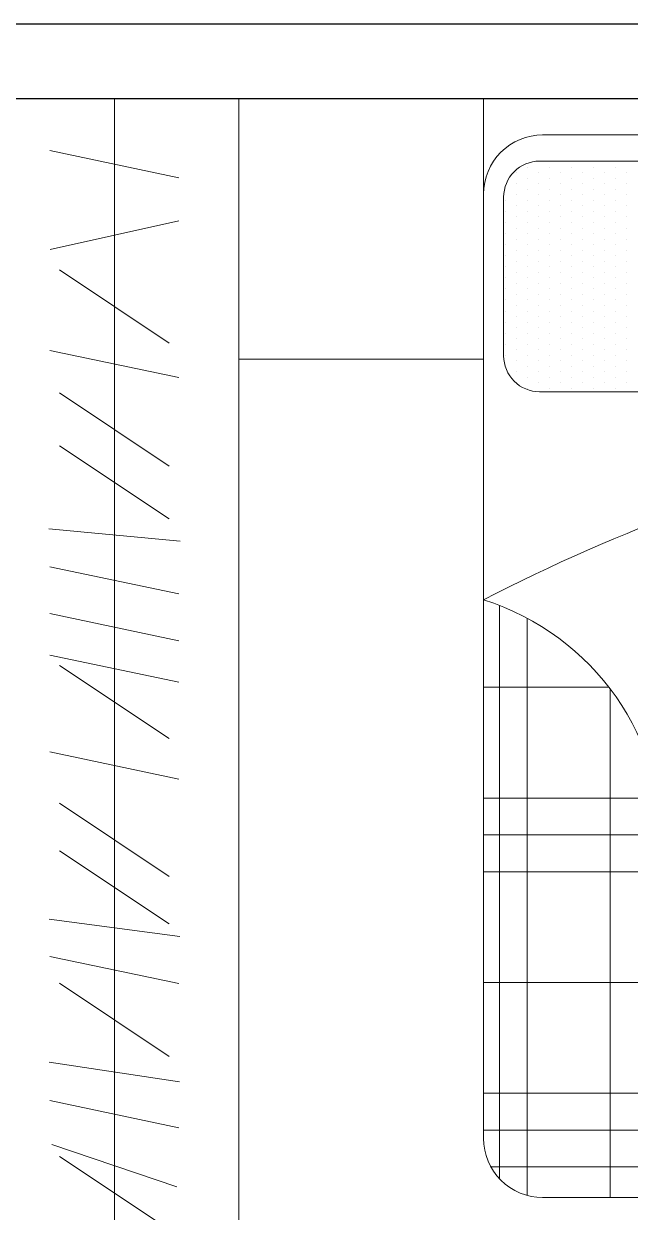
# Model space of a CAD drawing. Header units: inches. Extents: x -9010 to 68966, y 35237 to 36644.
# Drawn here: x -7237.2 to -7188.5, y 35677.1 to 35772.6 of the extents above; entities that cross this region are included whole.
import ezdxf

# ---------------------------------------------------------------- set-up
doc = ezdxf.new("R2010")
doc.units = ezdxf.units.IN
doc.layers.add('0Y-FURNITURE', color=7, linetype='Continuous', lineweight=9, true_color=0x454545)
doc.layers.add('0Y-WALLS', color=23, linetype='Continuous', lineweight=25)

# ---------------------------------------------------------------- blocks, each defined once
blk = doc.blocks.new('*X2')
at = {"color": 0}
for p, q in [((276.598, 451.25), (280.51, 451.25)), ((275.455, 450.625), (280.51, 450.625)), ((274.411, 450), (280.51, 450)), ((265.51, 448.125), (267.634, 448.125)), ((271.723, 448.125), (280.51, 448.125)), ((265.51, 446.25), (268.465, 446.25)), ((269.519, 446.25), (280.51, 446.25)), ((265.51, 445.625), (268.531, 445.625)), ((268.866, 445.625), (280.51, 445.625)), ((265.51, 445), (280.51, 445)), ((265.51, 443.125), (280.51, 443.125)), ((265.51, 441.25), (280.51, 441.25)), ((265.51, 440.625), (280.51, 440.625)), ((265.634, 440), (280.386, 440))]:
    blk.add_line(p, q, dxfattribs=at)
blk = doc.blocks.new('*X3')
at = {"color": 0}
for p, q in [((280.312, 439.886), (280.312, 452.896)), ((278.906, 439.482), (278.906, 452.338)), ((277.5, 439.482), (277.5, 451.702)), ((277.031, 439.482), (277.031, 451.471)), ((276.562, 439.482), (276.562, 451.231)), ((275.156, 439.482), (275.156, 450.451)), ((265.781, 439.797), (265.781, 449.511)), ((273.75, 439.482), (273.75, 449.576)), ((266.25, 439.517), (266.25, 449.296)), ((273.281, 439.482), (273.281, 449.261)), ((272.812, 439.482), (272.812, 448.934)), ((267.656, 439.482), (267.656, 448.095)), ((271.406, 439.482), (271.406, 447.876)), ((270, 439.482), (270, 446.689)), ((269.531, 439.482), (269.531, 446.262)), ((269.062, 439.482), (269.062, 445.817))]:
    blk.add_line(p, q, dxfattribs=at)
blk = doc.blocks.new('*X4')
at = {"color": 0}
for p, q in [((266.0625, 456.84375), (266.0625, 456.84375)), ((266.25, 456.9375), (266.25, 456.9375)), ((266.4375, 457.03125), (266.4375, 457.03125)), ((266.4375, 456.84375), (266.4375, 456.84375)), ((266.625, 456.9375), (266.625, 456.9375)), ((266.8125, 457.03125), (266.8125, 457.03125)), ((266.8125, 456.84375), (266.8125, 456.84375)), ((267, 456.9375), (267, 456.9375)), ((267.1875, 457.03125), (267.1875, 457.03125)), ((267.1875, 456.84375), (267.1875, 456.84375)), ((267.375, 456.9375), (267.375, 456.9375)), ((267.5625, 457.03125), (267.5625, 457.03125)), ((267.5625, 456.84375), (267.5625, 456.84375)), ((267.75, 456.9375), (267.75, 456.9375)), ((267.9375, 457.03125), (267.9375, 457.03125)), ((267.9375, 456.84375), (267.9375, 456.84375)), ((266.0625, 456.65625), (266.0625, 456.65625)), ((266.25, 456.75), (266.25, 456.75)), ((266.4375, 456.65625), (266.4375, 456.65625)), ((266.625, 456.75), (266.625, 456.75)), ((266.8125, 456.65625), (266.8125, 456.65625)), ((267, 456.75), (267, 456.75)), ((267.1875, 456.65625), (267.1875, 456.65625)), ((267.375, 456.75), (267.375, 456.75)), ((267.5625, 456.65625), (267.5625, 456.65625)), ((267.75, 456.75), (267.75, 456.75)), ((267.9375, 456.65625), (267.9375, 456.65625)), ((265.875, 456.5625), (265.875, 456.5625)), ((266.0625, 456.46875), (266.0625, 456.46875)), ((266.25, 456.5625), (266.25, 456.5625)), ((266.4375, 456.46875), (266.4375, 456.46875)), ((266.625, 456.5625), (266.625, 456.5625)), ((266.8125, 456.46875), (266.8125, 456.46875)), ((267, 456.5625), (267, 456.5625)), ((267.1875, 456.46875), (267.1875, 456.46875)), ((267.375, 456.5625), (267.375, 456.5625)), ((267.5625, 456.46875), (267.5625, 456.46875)), ((267.75, 456.5625), (267.75, 456.5625)), ((267.9375, 456.46875), (267.9375, 456.46875)), ((265.875, 456.375), (265.875, 456.375)), ((266.0625, 456.28125), (266.0625, 456.28125)), ((266.25, 456.375), (266.25, 456.375)), ((266.4375, 456.28125), (266.4375, 456.28125)), ((266.625, 456.375), (266.625, 456.375)), ((266.8125, 456.28125), (266.8125, 456.28125)), ((267, 456.375), (267, 456.375)), ((267.1875, 456.28125), (267.1875, 456.28125)), ((267.375, 456.375), (267.375, 456.375)), ((267.5625, 456.28125), (267.5625, 456.28125)), ((267.75, 456.375), (267.75, 456.375)), ((267.9375, 456.28125), (267.9375, 456.28125)), ((265.875, 456.1875), (265.875, 456.1875)), ((266.0625, 456.09375), (266.0625, 456.09375)), ((266.25, 456.1875), (266.25, 456.1875)), ((266.4375, 456.09375), (266.4375, 456.09375)), ((266.625, 456.1875), (266.625, 456.1875)), ((266.8125, 456.09375), (266.8125, 456.09375)), ((267, 456.1875), (267, 456.1875)), ((267.1875, 456.09375), (267.1875, 456.09375)), ((267.375, 456.1875), (267.375, 456.1875)), ((267.5625, 456.09375), (267.5625, 456.09375)), ((267.75, 456.1875), (267.75, 456.1875)), ((267.9375, 456.09375), (267.9375, 456.09375)), ((265.875, 456), (265.875, 456)), ((266.0625, 455.90625), (266.0625, 455.90625)), ((266.25, 456), (266.25, 456)), ((266.4375, 455.90625), (266.4375, 455.90625)), ((266.625, 456), (266.625, 456)), ((266.8125, 455.90625), (266.8125, 455.90625)), ((267, 456), (267, 456)), ((267.1875, 455.90625), (267.1875, 455.90625)), ((267.375, 456), (267.375, 456)), ((267.5625, 455.90625), (267.5625, 455.90625)), ((267.75, 456), (267.75, 456)), ((267.9375, 455.90625), (267.9375, 455.90625)), ((265.875, 455.8125), (265.875, 455.8125)), ((266.0625, 455.71875), (266.0625, 455.71875)), ((266.25, 455.8125), (266.25, 455.8125)), ((266.4375, 455.71875), (266.4375, 455.71875)), ((266.625, 455.8125), (266.625, 455.8125)), ((266.8125, 455.71875), (266.8125, 455.71875)), ((267, 455.8125), (267, 455.8125)), ((267.1875, 455.71875), (267.1875, 455.71875)), ((267.375, 455.8125), (267.375, 455.8125)), ((267.5625, 455.71875), (267.5625, 455.71875)), ((267.75, 455.8125), (267.75, 455.8125)), ((267.9375, 455.71875), (267.9375, 455.71875)), ((265.875, 455.625), (265.875, 455.625)), ((265.875, 455.4375), (265.875, 455.4375)), ((266.0625, 455.53125), (266.0625, 455.53125)), ((266.25, 455.625), (266.25, 455.625)), ((266.25, 455.4375), (266.25, 455.4375)), ((266.4375, 455.53125), (266.4375, 455.53125)), ((266.625, 455.625), (266.625, 455.625)), ((266.625, 455.4375), (266.625, 455.4375)), ((266.8125, 455.53125), (266.8125, 455.53125)), ((267, 455.625), (267, 455.625)), ((267, 455.4375), (267, 455.4375)), ((267.1875, 455.53125), (267.1875, 455.53125)), ((267.375, 455.625), (267.375, 455.625)), ((267.375, 455.4375), (267.375, 455.4375)), ((267.5625, 455.53125), (267.5625, 455.53125)), ((267.75, 455.625), (267.75, 455.625)), ((267.75, 455.4375), (267.75, 455.4375)), ((267.9375, 455.53125), (267.9375, 455.53125)), ((265.875, 455.25), (265.875, 455.25)), ((266.0625, 455.34375), (266.0625, 455.34375)), ((266.25, 455.25), (266.25, 455.25)), ((266.4375, 455.34375), (266.4375, 455.34375)), ((266.625, 455.25), (266.625, 455.25)), ((266.8125, 455.34375), (266.8125, 455.34375)), ((267, 455.25), (267, 455.25)), ((267.1875, 455.34375), (267.1875, 455.34375)), ((267.375, 455.25), (267.375, 455.25)), ((267.5625, 455.34375), (267.5625, 455.34375)), ((267.75, 455.25), (267.75, 455.25)), ((267.9375, 455.34375), (267.9375, 455.34375)), ((265.875, 455.0625), (265.875, 455.0625)), ((266.0625, 455.15625), (266.0625, 455.15625)), ((266.25, 455.0625), (266.25, 455.0625)), ((266.4375, 455.15625), (266.4375, 455.15625)), ((266.625, 455.0625), (266.625, 455.0625)), ((266.8125, 455.15625), (266.8125, 455.15625)), ((267, 455.0625), (267, 455.0625)), ((267.1875, 455.15625), (267.1875, 455.15625)), ((267.375, 455.0625), (267.375, 455.0625)), ((267.5625, 455.15625), (267.5625, 455.15625)), ((267.75, 455.0625), (267.75, 455.0625)), ((267.9375, 455.15625), (267.9375, 455.15625)), ((265.875, 454.875), (265.875, 454.875)), ((266.0625, 454.96875), (266.0625, 454.96875)), ((266.25, 454.875), (266.25, 454.875)), ((266.4375, 454.96875), (266.4375, 454.96875)), ((266.625, 454.875), (266.625, 454.875)), ((266.8125, 454.96875), (266.8125, 454.96875)), ((267, 454.875), (267, 454.875)), ((267.1875, 454.96875), (267.1875, 454.96875)), ((267.375, 454.875), (267.375, 454.875)), ((267.5625, 454.96875), (267.5625, 454.96875)), ((267.75, 454.875), (267.75, 454.875)), ((267.9375, 454.96875), (267.9375, 454.96875)), ((265.875, 454.6875), (265.875, 454.6875)), ((266.0625, 454.78125), (266.0625, 454.78125)), ((266.25, 454.6875), (266.25, 454.6875)), ((266.4375, 454.78125), (266.4375, 454.78125)), ((266.625, 454.6875), (266.625, 454.6875)), ((266.8125, 454.78125), (266.8125, 454.78125)), ((267, 454.6875), (267, 454.6875)), ((267.1875, 454.78125), (267.1875, 454.78125)), ((267.375, 454.6875), (267.375, 454.6875)), ((267.5625, 454.78125), (267.5625, 454.78125)), ((267.75, 454.6875), (267.75, 454.6875)), ((267.9375, 454.78125), (267.9375, 454.78125)), ((265.875, 454.5), (265.875, 454.5)), ((266.0625, 454.59375), (266.0625, 454.59375)), ((266.25, 454.5), (266.25, 454.5)), ((266.4375, 454.59375), (266.4375, 454.59375)), ((266.625, 454.5), (266.625, 454.5)), ((266.8125, 454.59375), (266.8125, 454.59375)), ((267, 454.5), (267, 454.5)), ((267.1875, 454.59375), (267.1875, 454.59375)), ((267.375, 454.5), (267.375, 454.5)), ((267.5625, 454.59375), (267.5625, 454.59375)), ((267.75, 454.5), (267.75, 454.5)), ((267.9375, 454.59375), (267.9375, 454.59375)), ((265.875, 454.3125), (265.875, 454.3125)), ((266.0625, 454.40625), (266.0625, 454.40625)), ((266.0625, 454.21875), (266.0625, 454.21875)), ((266.25, 454.3125), (266.25, 454.3125)), ((266.4375, 454.40625), (266.4375, 454.40625)), ((266.4375, 454.21875), (266.4375, 454.21875)), ((266.625, 454.3125), (266.625, 454.3125)), ((266.8125, 454.40625), (266.8125, 454.40625)), ((266.8125, 454.21875), (266.8125, 454.21875)), ((267, 454.3125), (267, 454.3125)), ((267.1875, 454.40625), (267.1875, 454.40625)), ((267.1875, 454.21875), (267.1875, 454.21875)), ((267.375, 454.3125), (267.375, 454.3125)), ((267.5625, 454.40625), (267.5625, 454.40625)), ((267.5625, 454.21875), (267.5625, 454.21875)), ((267.75, 454.3125), (267.75, 454.3125)), ((267.9375, 454.40625), (267.9375, 454.40625)), ((267.9375, 454.21875), (267.9375, 454.21875)), ((265.875, 454.125), (265.875, 454.125)), ((266.0625, 454.03125), (266.0625, 454.03125)), ((266.25, 454.125), (266.25, 454.125)), ((266.4375, 454.03125), (266.4375, 454.03125)), ((266.625, 454.125), (266.625, 454.125)), ((266.8125, 454.03125), (266.8125, 454.03125)), ((267, 454.125), (267, 454.125)), ((267.1875, 454.03125), (267.1875, 454.03125)), ((267.375, 454.125), (267.375, 454.125)), ((267.5625, 454.03125), (267.5625, 454.03125)), ((267.75, 454.125), (267.75, 454.125)), ((267.9375, 454.03125), (267.9375, 454.03125)), ((265.875, 453.9375), (265.875, 453.9375)), ((266.0625, 453.84375), (266.0625, 453.84375)), ((266.25, 453.9375), (266.25, 453.9375)), ((266.4375, 453.84375), (266.4375, 453.84375)), ((266.625, 453.9375), (266.625, 453.9375)), ((266.8125, 453.84375), (266.8125, 453.84375)), ((267, 453.9375), (267, 453.9375)), ((267.1875, 453.84375), (267.1875, 453.84375)), ((267.375, 453.9375), (267.375, 453.9375)), ((267.5625, 453.84375), (267.5625, 453.84375)), ((267.75, 453.9375), (267.75, 453.9375)), ((267.9375, 453.84375), (267.9375, 453.84375)), ((265.875, 453.75), (265.875, 453.75)), ((266.0625, 453.65625), (266.0625, 453.65625)), ((266.25, 453.75), (266.25, 453.75)), ((266.4375, 453.65625), (266.4375, 453.65625)), ((266.625, 453.75), (266.625, 453.75)), ((266.8125, 453.65625), (266.8125, 453.65625)), ((267, 453.75), (267, 453.75)), ((267.1875, 453.65625), (267.1875, 453.65625)), ((267.375, 453.75), (267.375, 453.75)), ((267.5625, 453.65625), (267.5625, 453.65625)), ((267.75, 453.75), (267.75, 453.75)), ((267.9375, 453.65625), (267.9375, 453.65625)), ((266.0625, 453.46875), (266.0625, 453.46875)), ((266.25, 453.5625), (266.25, 453.5625)), ((266.4375, 453.46875), (266.4375, 453.46875)), ((266.625, 453.5625), (266.625, 453.5625)), ((266.8125, 453.46875), (266.8125, 453.46875)), ((267, 453.5625), (267, 453.5625)), ((267.1875, 453.46875), (267.1875, 453.46875)), ((267.375, 453.5625), (267.375, 453.5625)), ((267.5625, 453.46875), (267.5625, 453.46875)), ((267.75, 453.5625), (267.75, 453.5625)), ((267.9375, 453.46875), (267.9375, 453.46875)), ((266.0625, 453.28125), (266.0625, 453.28125)), ((266.25, 453.375), (266.25, 453.375)), ((266.4375, 453.28125), (266.4375, 453.28125)), ((266.625, 453.375), (266.625, 453.375)), ((266.8125, 453.28125), (266.8125, 453.28125)), ((267, 453.375), (267, 453.375)), ((267.1875, 453.28125), (267.1875, 453.28125)), ((267.375, 453.375), (267.375, 453.375)), ((267.5625, 453.28125), (267.5625, 453.28125)), ((267.75, 453.375), (267.75, 453.375)), ((267.9375, 453.28125), (267.9375, 453.28125)), ((266.25, 453.1875), (266.25, 453.1875)), ((266.625, 453.1875), (266.625, 453.1875)), ((267, 453.1875), (267, 453.1875)), ((267.375, 453.1875), (267.375, 453.1875)), ((267.75, 453.1875), (267.75, 453.1875))]:
    blk.add_line(p, q, dxfattribs=at)
blk = doc.blocks.new('A$C52E67D0D')
at = {"layer": '0Y-FURNITURE'}
for points in [[(1901, 0), (601, 0, -0.414214), (501, 100), (501, 1700, -0.414214), (601, 1800), (1901, 1800, -0.414214), (2001, 1700), (2001, 100, -0.414214)], [(1171.8, 1365.1), (595.8, 1365.1, -0.414214), (535, 1425.9), (535, 1694.8, -0.414214), (595.8, 1755.7), (1171.8, 1755.7, -0.414214), (1232.6, 1694.8), (1232.6, 1425.9, -0.414214)]]:
    blk.add_lwpolyline(points, format="xyb", close=True, dxfattribs=at)
for centre, radius, start, end in [((1888.6, -1664.5), 3015.3, 87.8642, 117.4001), ((371.4, 600.4), 432, 357.3792, 72.5379)]:
    blk.add_arc(centre, radius, start, end, dxfattribs=at)
at = {"layer": '0Y-FURNITURE', "xscale": 100, "yscale": 100, "zscale": 100}
for name in ['*X4', '*X3', '*X2']:
    blk.add_blockref(name, (-26050, -43948.2), dxfattribs=at)

msp = doc.modelspace()

# ---------------------------------------------------------------- linework, layer by layer
at = {"layer": '0Y-FURNITURE', "color": 8}
for p, q in [((-7229.944, 35766.576), (-7229.944, 35669.076)), ((-7219.944, 35766.576), (-7219.944, 35669.076)), ((-7219.944, 35748.576), (-7219.944, 35766.576)), ((-7219.944, 35766.576), (-7201.136, 35766.576)), ((-7200.285, 35745.64), (-7200.285, 35766.576)), ((-7224.763, 35760.193), (-7235.126, 35762.382)), ((-7224.776, 35756.745), (-7235.112, 35754.43)), ((-7225.539, 35746.923), (-7234.35, 35752.801)), ((-7224.763, 35744.15), (-7235.126, 35746.339)), ((-7200.285, 35745.64), (-7219.944, 35745.64)), ((-7225.539, 35737.042), (-7234.35, 35742.921)), ((-7225.539, 35732.79), (-7234.35, 35738.669)), ((-7224.671, 35731.016), (-7235.218, 35731.994)), ((-7224.763, 35726.766), (-7235.126, 35728.955)), ((-7224.763, 35723.002), (-7235.126, 35725.191)), ((-7224.763, 35719.67), (-7235.126, 35721.859)), ((-7225.539, 35715.151), (-7234.35, 35721.03)), ((-7224.763, 35711.891), (-7235.126, 35714.08)), ((-7225.539, 35704.071), (-7234.35, 35709.949)), ((-7225.539, 35700.25), (-7234.35, 35706.129)), ((-7224.694, 35699.249), (-7235.195, 35700.634)), ((-7224.763, 35695.456), (-7235.126, 35697.645)), ((-7225.539, 35689.606), (-7234.35, 35695.485)), ((-7224.706, 35687.572), (-7235.182, 35689.139)), ((-7224.763, 35683.873), (-7235.126, 35686.062)), ((-7224.926, 35679.141), (-7234.963, 35682.526)), ((-7225.539, 35675.704), (-7234.35, 35681.583))]:
    msp.add_line(p, q, dxfattribs=at)
at = {"layer": '0Y-WALLS'}
for p, q in [((-7298.444, 35772.576), (-7099.444, 35772.576)), ((-7292.444, 35766.576), (-7105.444, 35766.576))]:
    msp.add_line(p, q, dxfattribs=at)

# ---------------------------------------------------------------- block references
at = {"layer": '0Y-FURNITURE', "color": 8, "xscale": 0.0474247286377734, "yscale": 0.0474247286377734, "zscale": 0.0474247286377734}
msp.add_blockref('A$C52E67D0D', (-7224.045, 35678.275), dxfattribs=at)

doc.saveas('drawing.dxf')
